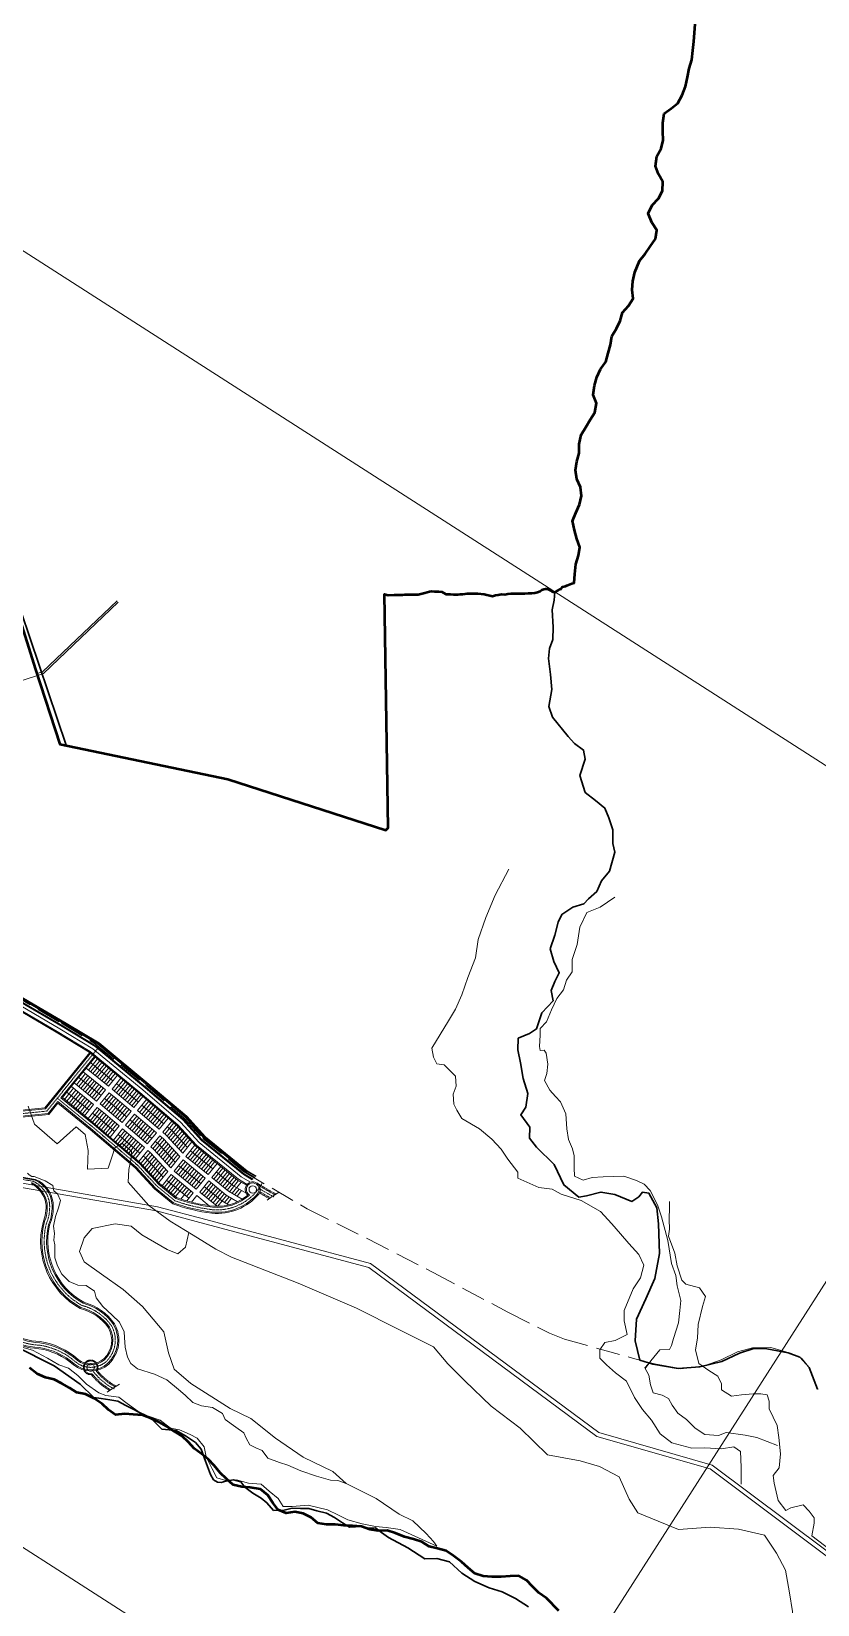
# Model space of a CAD drawing. Header units: metres. Extents: x 3557088 to 3598139, y 7314183 to 7334470.
# Drawn here: x 3577685 to 3580428, y 7321694 to 7327180 of the extents above; entities that cross this region are included whole.
import ezdxf

# ---------------------------------------------------------------- set-up
doc = ezdxf.new("R2010")
doc.units = ezdxf.units.M
doc.linetypes.add('JIS_02_4.0', pattern=[5.5, 4, -1.5])
for name, color, linetype, lineweight in [('CMS_Limite_Urbanizable', 1, 'Continuous', 30), ('Imagen', 17, 'Continuous', 0), ('Imagen_ZonaUrbanizable', 17, 'Continuous', 0), ('LIMITES', 7, 'Continuous', 50)]:
    doc.layers.add(name, color=color, linetype=linetype, lineweight=lineweight)
doc.layers.add('nuevo', color=7, linetype='Continuous', lineweight=15, true_color=0xf2f2f2)
picture_1 = doc.add_image_def('image1.jpg', size_in_pixel=(4800, 2360))
picture_2 = doc.add_image_def('image2.jpg', size_in_pixel=(4800, 2360))

msp = doc.modelspace()

# ---------------------------------------------------------------- linework, layer by layer
at = {"layer": 'CMS_Limite_Urbanizable'}
for points in [[(3580428.1, 7322444.6), (3580398.7, 7322520.6), (3580365.8, 7322556.4), (3580325.1, 7322571.8), (3580251.2, 7322585.8), (3580206, 7322587), (3580156, 7322570.5), (3580093.4, 7322541.3), (3580017.1, 7322522.5), (3579941.7, 7322516.8), (3579853.2, 7322532.7), (3579807.6, 7322546.8), (3579791, 7322613.5), (3579796.6, 7322689), (3579828.7, 7322760.5), (3579859.7, 7322830.9), (3579876.3, 7322918.7), (3579873.5, 7323021.5), (3579867, 7323077), (3579839.4, 7323128.2), (3579817.5, 7323132.7), (3579803.8, 7323116.2), (3579780, 7323099.7), (3579720, 7323123.7), (3579671.8, 7323132.3), (3579622.1, 7323119.7), (3579594.5, 7323115.3), (3579542.7, 7323157.5), (3579509, 7323228.6), (3579447.5, 7323288.8), (3579422.9, 7323320.4), (3579423.7, 7323359), (3579392.5, 7323402.2), (3579409.6, 7323428.9), (3579416.9, 7323475.8), (3579400.7, 7323528.6), (3579391.5, 7323583), (3579382.1, 7323628.9), (3579383.3, 7323668.9), (3579423.1, 7323686.1), (3579447.7, 7323701.7), (3579465.9, 7323757.1), (3579504.8, 7323799.9), (3579498.2, 7323835.7), (3579511.1, 7323867), (3579526.6, 7323897.3), (3579507.8, 7323936.3), (3579495.4, 7323981.2), (3579510.8, 7324028.5), (3579522.4, 7324073.3), (3579535.3, 7324100.6), (3579573.8, 7324125.9), (3579612.3, 7324137.4), (3579628.2, 7324155.4), (3579657.4, 7324180.7), (3579674.3, 7324218.5), (3579702, 7324251.2), (3579720.2, 7324317.7), (3579713, 7324348), (3579713.7, 7324395.5), (3579699.3, 7324438.1), (3579686, 7324471.6), (3579652.6, 7324498.7), (3579617.6, 7324526.6), (3579598.8, 7324585.2), (3579617, 7324642.5), (3579611.7, 7324674), (3579579.8, 7324697.2), (3579557.6, 7324721.4), (3579503.4, 7324788.9), (3579490.6, 7324826.5), (3579500.9, 7324885), (3579496.4, 7324937), (3579489.6, 7324993.7), (3579493.1, 7325027.7), (3579503.9, 7325059.1), (3579505.8, 7325102.8), (3579501.5, 7325163.2), (3579508.3, 7325196.7), (3579511.1, 7325225.1), (3579508.4, 7325225.1), (3579502.3, 7325227.4), (3579498.3, 7325229), (3579495.3, 7325231.1), (3579489.9, 7325233.6), (3579485.3, 7325236.1), (3579478.3, 7325236.2), (3579472.9, 7325234.9), (3579465.9, 7325232.5), (3579459.7, 7325227.6), (3579450.3, 7325224.3), (3579441.9, 7325221.9), (3579430.8, 7325221), (3579419.3, 7325221.1), (3579406.3, 7325220), (3579382, 7325220.1), (3579371.2, 7325220.2), (3579358.8, 7325220.2), (3579347.2, 7325219.1), (3579336.3, 7325216.6), (3579325.5, 7325217.9), (3579313.1, 7325215.8), (3579303.7, 7325214.3), (3579293.5, 7325211.1), (3579264.3, 7325218.2), (3579242.6, 7325219.7), (3579232.4, 7325219.7), (3579223.1, 7325219.8), (3579213.2, 7325219.8), (3579205.3, 7325219.9), (3579197.7, 7325218.6), (3579189.7, 7325217.4), (3579181.3, 7325217.4), (3579173.7, 7325216.6), (3579157.3, 7325216.7), (3579147.2, 7325217.6), (3579130.8, 7325217.7), (3579116.9, 7325226.1), (3579106.8, 7325227.4), (3579090.7, 7325227.5), (3579081.4, 7325227.5), (3579069.8, 7325226.1), (3579058, 7325221.9), (3579034.3, 7325216.6), (3579028.3, 7325217.1), (3579020.8, 7325217.1), (3579014, 7325216.3), (3579000.7, 7325216.8), (3578993.5, 7325216.6), (3578987.7, 7325216.1), (3578980.9, 7325215.8), (3578974.2, 7325215.4), (3578966.9, 7325215.1), (3578959.4, 7325215.1), (3578951, 7325215.4), (3578929, 7325214.4), (3578916.6, 7325218), (3578929.8, 7324402.9), (3578921.7, 7324394.1), (3578370.5, 7324572.4), (3577806.1, 7324690.8), (3577617.5, 7325249.1)], [(3577628.4, 7322594.6), (3577763.7, 7322526), (3577855.1, 7322462.1), (3577902.8, 7322416.3), (3577927.7, 7322412.4), (3577957.7, 7322407.8), (3577986.5, 7322403.3), (3578013.9, 7322388.6), (3578044.3, 7322372.5), (3578065.5, 7322361.2), (3578106.4, 7322339.4), (3578117.7, 7322328), (3578139.6, 7322306.1), (3578190.2, 7322301.1), (3578222.7, 7322282.8), (3578240.1, 7322271.2), (3578257.3, 7322258.9), (3578277.5, 7322235.7), (3578292.2, 7322193.9), (3578309.8, 7322148.1), (3578320.2, 7322129.1), (3578333.8, 7322120.7), (3578346.3, 7322119.3), (3578363.4, 7322124.2), (3578390.3, 7322128.5), (3578414.9, 7322121.8), (3578428.9, 7322102.8), (3578457.8, 7322082.8), (3578486.1, 7322065.3), (3578506.2, 7322049), (3578529.8, 7322022.4), (3578566.2, 7322022.7), (3578595.1, 7322029.8), (3578623.3, 7322029.3), (3578652.8, 7322028.9), (3578681.1, 7322020.8), (3578714.9, 7322012.2), (3578741.8, 7321997.3), (3578770.1, 7321979), (3578794.3, 7321964.1), (3578836, 7321966.4), (3578856.2, 7321960.4), (3578885.1, 7321962), (3578906.5, 7321945), (3578930.8, 7321927.4), (3578998.4, 7321892.2), (3579057.9, 7321853.5), (3579099.1, 7321854.5), (3579143.2, 7321843.2), (3579186.4, 7321803.4), (3579231.5, 7321774.4), (3579282.2, 7321752.4), (3579327.2, 7321738.7), (3579373.6, 7321715.2), (3579418.8, 7321686.2)]]:
    msp.add_lwpolyline(points, dxfattribs=at)
at = {"layer": 'LIMITES'}
for points in [[(3577195.9, 7326554.4), (3577698.4, 7324954.9), (3577783.3, 7324694.2), (3578370.5, 7324572.4), (3578921.7, 7324394.1), (3578929.8, 7324402.9), (3578916.6, 7325218.1), (3578929, 7325214.4), (3578951, 7325215.4), (3578959.4, 7325215.2), (3578966.9, 7325215.2), (3578974.2, 7325215.4), (3578980.9, 7325215.9), (3578987.7, 7325216.1), (3578993.5, 7325216.6), (3579000.7, 7325216.8), (3579014, 7325216.4), (3579020.8, 7325217.1), (3579028.3, 7325217.1), (3579034.3, 7325216.6), (3579058, 7325221.9), (3579073.3, 7325227.4), (3579081.4, 7325227.6), (3579090.7, 7325227.5), (3579106.8, 7325227.4), (3579116.9, 7325226.1), (3579130.8, 7325217.8), (3579140, 7325217.7), (3579147.2, 7325217.7), (3579157.3, 7325216.7), (3579173.7, 7325216.6), (3579181.3, 7325217.5), (3579189.7, 7325217.4), (3579197.7, 7325218.6), (3579205.3, 7325219.9), (3579213.2, 7325219.8), (3579223.1, 7325219.8), (3579232.4, 7325219.7), (3579242.6, 7325219.7), (3579264.3, 7325218.2), (3579293.5, 7325211.1), (3579303.7, 7325214.4), (3579313.1, 7325215.9), (3579325.5, 7325217.9), (3579336.3, 7325216.6), (3579347.2, 7325219.1), (3579358.8, 7325220.3), (3579371.2, 7325220.2), (3579382, 7325220.1), (3579406.3, 7325220), (3579419.3, 7325221.1), (3579430.8, 7325221.1), (3579441.9, 7325221.9), (3579450.3, 7325224.3), (3579459.7, 7325227.7), (3579465.9, 7325232.5), (3579472.9, 7325234.9), (3579478.3, 7325236.2), (3579485.3, 7325236.2), (3579489.9, 7325233.6), (3579495.3, 7325231.1), (3579498.3, 7325229), (3579502.3, 7325227.4), (3579508.4, 7325225.2), (3579511.6, 7325225.2), (3579514.6, 7325227.4), (3579518.6, 7325228.9), (3579521.8, 7325230.1), (3579530.2, 7325234.6), (3579533.4, 7325236.8), (3579537.9, 7325243), (3579548.1, 7325245.3), (3579553.5, 7325247.4), (3579559.2, 7325249.8), (3579564.5, 7325252.3), (3579570.7, 7325254.7), (3579578.8, 7325257.4), (3579578.8, 7325257.4), (3579581.5, 7325287.8), (3579584.2, 7325322.6), (3579593.6, 7325352), (3579597.9, 7325382.2), (3579588.3, 7325410.7), (3579579.8, 7325441), (3579572.5, 7325473.7), (3579584.3, 7325501.2), (3579597.3, 7325530.4), (3579604.4, 7325560.6), (3579600.3, 7325590.9), (3579587.6, 7325619), (3579582.8, 7325649.6), (3579587.6, 7325680.3), (3579596.4, 7325709.2), (3579595.7, 7325741.4), (3579603.1, 7325773.8), (3579619.1, 7325799.7), (3579634.5, 7325825.8), (3579650.9, 7325851.1), (3579656, 7325883.4), (3579644.5, 7325913), (3579650.1, 7325944.9), (3579658.2, 7325974.6), (3579671.1, 7326002.3), (3579689.4, 7326028.1), (3579697.5, 7326057.7), (3579705.1, 7326086.8), (3579710.4, 7326117.1), (3579726.1, 7326143.7), (3579738.8, 7326171.4), (3579747.6, 7326200.5), (3579768.5, 7326222.7), (3579785, 7326248.5), (3579781.4, 7326279.5), (3579783.6, 7326309.4), (3579790.5, 7326340.6), (3579806.9, 7326380), (3579826.9, 7326404.7), (3579844.1, 7326430.5), (3579862.8, 7326456.5), (3579867.6, 7326487.2), (3579850.1, 7326514.2), (3579837.3, 7326545.4), (3579850.7, 7326573.8), (3579873, 7326597.4), (3579886.9, 7326624.9), (3579887.6, 7326655.3), (3579872.4, 7326681.9), (3579862.9, 7326710.9), (3579867.5, 7326745.2), (3579882.2, 7326771.9), (3579889.8, 7326801.5), (3579888.5, 7326831.8), (3579887.9, 7326862), (3579892.3, 7326893.5), (3579916.9, 7326912), (3579940.8, 7326930.5), (3579955.7, 7326957.6), (3579967, 7326988.4), (3579974.7, 7327020.8), (3579980, 7327051.3), (3579988.9, 7327081.7), (3579992.5, 7327113.5), (3579995.8, 7327144.6), (3579998.6, 7327175.1), (3580001.4, 7327206)], [(3579524.8, 7321672.1), (3579481.8, 7321715.9), (3579455.7, 7321734.6), (3579433, 7321756.5), (3579412.5, 7321779.2), (3579385.7, 7321794.5), (3579355.5, 7321793.1), (3579323.8, 7321790.2), (3579290.8, 7321790.4), (3579260.8, 7321792.8), (3579232.5, 7321802.6), (3579209.2, 7321822.5), (3579184.9, 7321842.4), (3579158.1, 7321863.5), (3579131.5, 7321881.9), (3579101.9, 7321889.4), (3579072.5, 7321896.1), (3579046.7, 7321913.3), (3579018, 7321922), (3578986.8, 7321930.3), (3578954.7, 7321943.1), (3578925.5, 7321952.1), (3578894.8, 7321950.7), (3578865.1, 7321956.2), (3578836, 7321966.5), (3578805, 7321968.9), (3578774.6, 7321970), (3578744.1, 7321973.5), (3578713.9, 7321973.3), (3578684, 7321977.5), (3578660.5, 7321997.7), (3578633.2, 7322011.5), (3578603.7, 7322017.7), (3578573.5, 7322012.3), (3578545.1, 7322024.1), (3578527.2, 7322048.8), (3578509.6, 7322075.8), (3578484, 7322096.2), (3578448.5, 7322102.2), (3578418.3, 7322104.3), (3578389.2, 7322111.8), (3578365.7, 7322132), (3578343.2, 7322153.4), (3578322, 7322178.4), (3578301.8, 7322200.8), (3578278.5, 7322220.2), (3578253, 7322238.6), (3578232.2, 7322260.7), (3578210.5, 7322281.4), (3578183.9, 7322297.7), (3578156.8, 7322314.9), (3578130.5, 7322329.7), (3578102.9, 7322342.8), (3578072.3, 7322354.1), (3578040, 7322357.3), (3578010.1, 7322359.4), (3577978.1, 7322355.2), (3577953.6, 7322372.6), (3577931.3, 7322394.3), (3577904, 7322412.4), (3577873.1, 7322427.8), (3577843.4, 7322433.7), (3577817.1, 7322449.3), (3577790.5, 7322465.2), (3577763.7, 7322478.5), (3577734, 7322485.7), (3577704.4, 7322499.1), (3577677.6, 7322519)]]:
    msp.add_lwpolyline(points, dxfattribs=at)
at = {"layer": 'nuevo'}
for p, q in [((3577705.2, 7324940.8), (3577723.4, 7324946.7)), ((3577731.7, 7323426.8), (3577888.2, 7323619.2)), ((3577733.8, 7323422.9), (3577891.2, 7323616.7)), ((3577470.3, 7323400.3), (3577731.7, 7323426.8)), ((3577470.5, 7323396.3), (3577733.8, 7323422.9)), ((3577745, 7323403), (3577776.7, 7323442.6)), ((3577776.7, 7323442.6), (3577889.7, 7323350.7)), ((3577471.6, 7323379.3), (3577742.5, 7323406.8)), ((3577472, 7323375.4), (3577745, 7323403)), ((3577889.7, 7323350.7), (3578047.1, 7323216.5)), ((3578047.1, 7323216.5), (3578114.4, 7323143.7)), ((3578114.4, 7323143.7), (3578178.6, 7323091.3))]:
    msp.add_line(p, q, dxfattribs=at)
at = {"layer": 'nuevo', "linetype": 'JIS_02_4.0'}
for p, q in [((3577738.1, 7323414.9), (3577920.5, 7323639.2)), ((3577470.7, 7323387.8), (3577738.1, 7323414.9))]:
    msp.add_line(p, q, dxfattribs=at)
at = {"layer": 'nuevo'}
for points in [[(3577987, 7325189.3), (3577726.2, 7324941.4), (3577477.6, 7324860), (3576886.8, 7324673), (3576855.1, 7324652.9), (3576843.4, 7324646.1), (3576833.9, 7324643.3)], [(3577984.1, 7325194.6), (3577723.4, 7324946.7)], [(3576787.9, 7324366), (3576853.3, 7324302.8), (3576925.7, 7324231.3), (3576977, 7324181.4), (3577004.7, 7324161), (3577043.6, 7324132.4), (3577130.4, 7324078.4), (3577224.6, 7324020.1), (3577238.2, 7324012.2), (3577285.4, 7323977.2), (3577320.1, 7323960.7), (3577394.5, 7323914.4), (3577485.4, 7323861.2), (3577589.3, 7323796.7), (3577771.3, 7323690.1), (3577886.6, 7323620.5), (3578060.5, 7323477.2), (3578192.5, 7323364.8), (3578257.5, 7323293.5), (3578403.9, 7323174.5), (3578434.9, 7323156.3)], [(3576790.8, 7324368.7), (3576856.2, 7324305.5), (3576928.6, 7324234), (3576979.9, 7324184.2), (3577007.6, 7324163.7), (3577046.5, 7324135.1), (3577133.3, 7324081.1), (3577227.5, 7324022.9), (3577241.1, 7324014.9), (3577288.3, 7323979.9), (3577323.1, 7323963.4), (3577397.4, 7323917.2), (3577488.3, 7323863.9), (3577592.3, 7323799.4), (3577774.2, 7323692.8), (3577889.5, 7323623.3), (3578063.4, 7323479.9), (3578195.4, 7323367.5), (3578260.4, 7323296.2), (3578406.8, 7323177.2), (3578437.9, 7323159.1)], [(3576800.3, 7324377.6), (3576865.7, 7324314.4), (3576938.1, 7324242.9), (3576989.4, 7324193.1), (3577017.1, 7324172.6), (3577056, 7324144), (3577142.8, 7324090), (3577237, 7324031.8), (3577250.6, 7324023.8), (3577297.8, 7323988.8), (3577332.5, 7323972.3), (3577406.9, 7323926.1), (3577497.8, 7323872.8), (3577601.7, 7323808.3), (3577783.7, 7323701.7), (3577899, 7323632.2), (3578072.9, 7323488.8), (3578204.9, 7323376.4), (3578269.9, 7323305.1), (3578416.3, 7323186.1), (3578447.3, 7323168)], [(3576808.5, 7324385.3), (3576873.9, 7324322.1), (3576946.3, 7324250.6), (3576997.6, 7324200.8), (3577025.3, 7324180.3), (3577064.2, 7324151.7), (3577151, 7324097.7), (3577245.2, 7324039.5), (3577258.8, 7324031.5), (3577306, 7323996.5), (3577340.7, 7323980), (3577415.1, 7323933.8), (3577506, 7323880.5), (3577609.9, 7323816), (3577791.9, 7323709.4), (3577907.2, 7323639.9), (3578081.1, 7323496.5), (3578213.1, 7323384.1), (3578278.1, 7323312.8), (3578424.5, 7323193.8), (3578455.5, 7323175.7)], [(3576811, 7324387.7), (3576876.5, 7324324.5), (3576948.8, 7324253), (3577000.2, 7324203.2), (3577027.8, 7324182.7), (3577066.7, 7324154.1), (3577153.6, 7324100.1), (3577247.7, 7324041.9), (3577261.3, 7324033.9), (3577308.6, 7323998.9), (3577343.3, 7323982.4), (3577417.6, 7323936.2), (3577508.5, 7323882.9), (3577612.5, 7323818.4), (3577794.4, 7323711.8), (3577909.7, 7323642.3), (3578083.6, 7323498.9), (3578215.6, 7323386.5), (3578280.6, 7323315.2), (3578427.1, 7323196.2), (3578458.1, 7323178)], [(3576817.2, 7324393.5), (3576882.7, 7324330.3), (3576955, 7324258.8), (3577006.4, 7324209), (3577034, 7324188.5), (3577072.9, 7324159.9), (3577159.8, 7324105.9), (3577253.9, 7324047.7), (3577267.5, 7324039.7), (3577314.8, 7324004.7), (3577349.5, 7323988.2), (3577423.8, 7323942), (3577514.7, 7323888.7), (3577618.7, 7323824.2), (3577800.6, 7323717.6), (3577915.9, 7323648.1), (3578089.8, 7323504.7), (3578221.8, 7323392.3), (3578286.8, 7323321), (3578433.3, 7323202), (3578464.3, 7323183.9)], [(3576819.8, 7324395.9), (3576885.2, 7324332.7), (3576957.6, 7324261.2), (3577008.9, 7324211.4), (3577036.6, 7324190.9), (3577075.5, 7324162.3), (3577162.3, 7324108.3), (3577256.5, 7324050.1), (3577270.1, 7324042.1), (3577317.3, 7324007.1), (3577352.1, 7323990.6), (3577426.4, 7323944.4), (3577517.3, 7323891.1), (3577621.2, 7323826.6), (3577803.2, 7323720), (3577918.5, 7323650.5), (3578092.4, 7323507.1), (3578224.4, 7323394.7), (3578289.4, 7323323.4), (3578435.8, 7323204.4), (3578466.9, 7323186.3)], [(3576822, 7324398), (3576887.4, 7324334.8), (3576959.8, 7324263.2), (3577011.1, 7324213.4), (3577038.8, 7324193), (3577077.7, 7324164.4), (3577164.5, 7324110.4), (3577258.7, 7324052.1), (3577272.3, 7324044.2), (3577319.5, 7324009.2), (3577354.2, 7323992.7), (3577428.6, 7323946.4), (3577519.5, 7323893.2), (3577623.4, 7323828.6), (3577805.4, 7323722.1), (3577920.7, 7323652.5), (3578094.5, 7323509.2), (3578226.6, 7323396.8), (3578291.6, 7323325.5), (3578438, 7323206.5), (3578469, 7323188.3)], [(3579350.7, 7324258.4), (3579302.5, 7324167.7), (3579269.9, 7324089.8), (3579243.1, 7324013.2), (3579233.8, 7323949.7), (3579207.6, 7323880.6), (3579187.1, 7323820.9), (3579164.7, 7323770.5), (3579140.4, 7323729.4), (3579082.5, 7323634.3), (3579088.1, 7323602.5), (3579099.3, 7323580.1), (3579125.4, 7323576.4), (3579140.4, 7323561.5), (3579164.7, 7323537.2), (3579166.5, 7323501.7), (3579156, 7323474.3), (3579159, 7323439.1), (3579169.2, 7323418.5), (3579186.9, 7323389.2), (3579248.5, 7323352.5), (3579291.1, 7323317.3), (3579323.4, 7323282.1), (3579346.9, 7323246.9), (3579382.2, 7323201.4), (3579382.2, 7323180.9), (3579455.2, 7323148.7), (3579501.4, 7323143.2), (3579532.8, 7323124.7), (3579602.9, 7323102.6)], [(3575464.3, 7324220.8), (3575595, 7324108.3), (3577510.8, 7323206.3), (3577697.9, 7323173.8)], [(3575465.1, 7324196.4), (3575585.1, 7324093.1), (3577505.3, 7323189), (3578124.6, 7323081.4), (3578293.7, 7323036.8), (3578868.3, 7322883), (3579665, 7322294.2), (3580059.8, 7322180.4), (3580724, 7321683.2), (3580745, 7321683.2), (3580848.5, 7321741.8), (3580882.9, 7321725.8), (3581107.6, 7321563.4), (3581408.2, 7321360.5), (3581931.4, 7321019.4), (3582127.8, 7320885.8), (3582166.3, 7320857.8), (3582534.5, 7320601.2)], [(3575470.4, 7324219.5), (3575596.7, 7324110.9), (3577511.7, 7323209.2), (3577699.3, 7323176.6)], [(3575455.3, 7324185), (3575576.9, 7324080.4), (3577500.8, 7323174.6), (3578121.4, 7323066.7), (3578289.8, 7323022.3), (3578861.7, 7322869.2), (3579658.2, 7322280.5), (3580053, 7322166.8), (3580719, 7321668.2), (3580749, 7321668.2), (3580849.2, 7321724.9), (3580875.3, 7321712.8), (3581099.1, 7321551.1), (3581400, 7321348), (3581923.4, 7321006.7), (3582119, 7320873.7), (3582154.9, 7320847.6), (3582520, 7320593.3)], [(3579720, 7324161.2), (3579669.2, 7324126.4), (3579622.7, 7324107.5), (3579598, 7324056.8), (3579589.3, 7323995.9), (3579571.9, 7323943.6), (3579571.9, 7323900.1), (3579551.6, 7323871.1), (3579541.4, 7323837.8), (3579518.2, 7323807.3), (3579499.3, 7323768.2), (3579481.9, 7323726.1), (3579460.1, 7323702.9), (3579460.1, 7323679.7), (3579457.2, 7323640.6), (3579460.1, 7323626.1), (3579473.9, 7323627.7)], [(3577786.9, 7323461.4), (3577904.4, 7323605.9)], [(3577875.8, 7323564.4), (3577907.4, 7323603.3)], [(3577883.5, 7323558.1), (3577915.2, 7323597)], [(3577891.3, 7323551.8), (3577922.9, 7323590.6)], [(3579826, 7322517.1), (3579845.8, 7322544.5), (3579877.7, 7322582.5), (3579911.2, 7322584), (3579917.9, 7322597.3), (3579925.3, 7322621.9), (3579942.5, 7322676.4), (3579947, 7322719.7), (3579950.7, 7322754.2), (3579938, 7322805), (3579933.5, 7322841.5), (3579917.9, 7322883.3), (3579905.1, 7322963.4), (3579883.5, 7323046.4), (3579869.3, 7323088.2), (3579843.9, 7323137.5), (3579822.9, 7323159.6), (3579796.6, 7323172.8), (3579752.4, 7323188.3), (3579716.5, 7323187.1), (3579679.5, 7323185.9), (3579641.2, 7323183.5), (3579610.2, 7323173.9), (3579580.3, 7323188.3), (3579579.1, 7323216.9), (3579579.1, 7323258.7), (3579573.1, 7323283.8), (3579558.8, 7323316), (3579552.8, 7323353.1), (3579549.2, 7323405.6), (3579531.3, 7323447.4), (3579513.4, 7323465.3), (3579494.2, 7323488), (3579475.1, 7323521.4), (3579483.5, 7323546.5), (3579487.1, 7323578.7), (3579481.1, 7323616.9), (3579473.9, 7323627.7)], [(3577834.1, 7323513.2), (3577875.8, 7323564.4)], [(3577841.9, 7323506.9), (3577873.4, 7323545.7)], [(3577849.7, 7323500.5), (3577881.2, 7323539.3)], [(3577849.9, 7323532.6), (3577927.5, 7323469.5)], [(3577857.4, 7323494.2), (3577889, 7323533)], [(3577865.7, 7323552), (3577943.3, 7323488.9)], [(3577875.8, 7323564.4), (3577953.4, 7323501.3)], [(3577891.5, 7323583.8), (3577969.1, 7323520.7)], [(3577899.1, 7323545.5), (3577930.6, 7323584.3)], [(3577906.8, 7323539.1), (3577938.4, 7323577.9)], [(3577914.6, 7323532.8), (3577946, 7323571.5)], [(3577922.3, 7323526.5), (3577953.7, 7323565.2)], [(3577930.1, 7323520.2), (3577961.5, 7323558.8)], [(3577937.9, 7323513.9), (3577969.2, 7323552.4)], [(3577945.6, 7323507.6), (3577976.9, 7323546.1)], [(3577953.4, 7323501.3), (3577984.6, 7323539.7)], [(3577792.5, 7323461.9), (3577834.1, 7323513.2)], [(3577800.3, 7323455.6), (3577831.8, 7323494.4)], [(3577808, 7323449.3), (3577839.6, 7323488.1)], [(3577808.3, 7323481.3), (3577885.9, 7323418.3)], [(3577815.8, 7323443), (3577847.3, 7323481.8)], [(3577823.6, 7323436.7), (3577855.1, 7323475.5)], [(3577824.1, 7323500.7), (3577901.7, 7323437.7)], [(3577834.1, 7323513.2), (3577911.8, 7323450.1)], [(3577865.2, 7323487.9), (3577896.7, 7323526.7)], [(3577873, 7323481.6), (3577904.5, 7323520.4)], [(3577880.7, 7323475.3), (3577912.2, 7323514.1)], [(3577888.5, 7323469), (3577920, 7323507.8)], [(3577896.2, 7323462.7), (3577927.8, 7323501.5)], [(3577904, 7323456.4), (3577935.5, 7323495.2)], [(3577911.8, 7323450.1), (3577943.3, 7323488.9)], [(3577924.2, 7323440), (3577955.7, 7323478.8)], [(3577955.7, 7323478.8), (3577979.9, 7323459.1), (3578032.3, 7323414.5)], [(3577965.8, 7323491.2), (3577996.9, 7323529.5)], [(3577965.8, 7323491.2), (3577990.2, 7323471.4), (3578042.4, 7323426.9)], [(3577973.6, 7323484.9), (3578004.7, 7323523.2)], [(3577981.3, 7323478.6), (3578012.4, 7323516.8)], [(3577981.6, 7323510.6), (3578006.2, 7323490.6), (3578058.1, 7323446.3)], [(3577989.1, 7323472.3), (3578020.1, 7323510.5)], [(3577996.7, 7323465.8), (3578027.8, 7323504.1)], [(3578004.3, 7323459.3), (3578035.5, 7323497.7)], [(3578011.9, 7323452.8), (3578043.2, 7323491.4)], [(3578019.5, 7323446.4), (3578051, 7323485)], [(3578027.2, 7323439.9), (3578058.7, 7323478.7)], [(3577672.9, 7323432), (3577695.9, 7323369.6), (3577774.7, 7323300.7), (3577840.4, 7323359.8), (3577871.9, 7323333.8), (3577883.1, 7323277.8), (3577879.8, 7323212.2), (3577952, 7323215.5), (3577966.2, 7323257.5), (3577975.9, 7323286.6), (3578000.1, 7323302.7), (3578034, 7323275.3), (3578032.3, 7323249.5), (3578024.3, 7323210.8), (3578022.7, 7323167.3), (3578093.8, 7323085.7), (3578168.6, 7323031.6), (3578248.6, 7322982.6), (3578328.7, 7322933.6), (3578382.9, 7322905.2), (3578615.1, 7322815), (3578819, 7322727.3), (3578969.4, 7322651.6), (3579088.2, 7322592.3), (3579137.2, 7322533), (3579196.6, 7322473.7), (3579289.5, 7322386), (3579390.1, 7322308.6), (3579485.6, 7322215.8), (3579599.2, 7322195.2), (3579667.1, 7322175.4), (3579736, 7322139.8), (3579771, 7322061.7), (3579801.2, 7322013.8), (3579942.8, 7321955.4), (3580052.8, 7321963.6), (3580152, 7321956.5), (3580242.4, 7321936.4)], [(3577742.5, 7323406.8), (3577776.2, 7323448.2), (3577892.3, 7323353.8), (3578049.9, 7323219.4), (3578117.1, 7323146.6), (3578180.6, 7323094.8)], [(3577786.9, 7323461.4), (3577903.2, 7323366.9), (3578061.7, 7323231.7), (3578128.8, 7323159.1), (3578189.1, 7323109.8)], [(3577792.5, 7323461.9), (3577882.5, 7323388.8)], [(3577831.3, 7323430.4), (3577862.9, 7323469.2)], [(3577839.1, 7323424.1), (3577870.6, 7323462.9)], [(3577846.8, 7323417.8), (3577878.4, 7323456.6)], [(3577854.6, 7323411.5), (3577886.1, 7323450.3)], [(3577862.4, 7323405.2), (3577893.9, 7323444)], [(3577870.1, 7323398.9), (3577901.7, 7323437.7)], [(3577882.5, 7323388.8), (3577914.1, 7323427.6)], [(3577890.3, 7323382.5), (3577921.8, 7323421.3)], [(3577914.1, 7323427.6), (3577937.7, 7323408.4), (3577990.6, 7323363.2)], [(3577924.2, 7323440), (3577947.9, 7323420.7), (3578000.7, 7323375.7)], [(3577931.9, 7323433.7), (3577963.5, 7323472.5)], [(3577939.7, 7323427.4), (3577971.2, 7323466.2)], [(3577939.9, 7323459.4), (3577963.9, 7323439.9), (3578016.5, 7323395.1)], [(3577947.4, 7323421.1), (3577979, 7323459.9)], [(3577955.1, 7323414.6), (3577986.6, 7323453.4)], [(3577962.7, 7323408.1), (3577994.2, 7323446.9)], [(3577970.3, 7323401.6), (3578001.8, 7323440.4)], [(3577977.9, 7323395.1), (3578009.4, 7323433.9)], [(3577985.5, 7323388.6), (3578017.1, 7323427.4)], [(3577993.1, 7323382.1), (3578024.7, 7323421)], [(3578034.8, 7323433.4), (3578066.3, 7323472.2)], [(3578042.4, 7323426.9), (3578073.9, 7323465.7)], [(3578054.6, 7323416.5), (3578086.1, 7323455.3)], [(3578062.2, 7323410), (3578093.7, 7323448.9)], [(3578069.8, 7323403.5), (3578101.3, 7323442.4)], [(3578070.3, 7323435.9), (3578146.4, 7323371)], [(3578077.4, 7323397), (3578109, 7323435.9)], [(3578085, 7323390.5), (3578116.6, 7323429.4)], [(3578092.6, 7323384.1), (3578124.2, 7323422.9)], [(3577882.5, 7323388.8), (3577905.7, 7323369.9), (3577971.3, 7323314)], [(3577898.1, 7323376.2), (3577929.6, 7323415)], [(3577898.3, 7323408.2), (3577921.7, 7323389.2), (3577974.9, 7323343.8)], [(3577905.8, 7323369.9), (3577937.4, 7323408.7)], [(3577913.4, 7323363.4), (3577945, 7323402.2)], [(3577921, 7323356.9), (3577952.6, 7323395.7)], [(3577928.7, 7323350.4), (3577960.2, 7323389.2)], [(3577936.3, 7323343.9), (3577967.8, 7323382.7)], [(3577943.9, 7323337.4), (3577975.4, 7323376.2)], [(3577951.5, 7323330.9), (3577983, 7323369.7)], [(3578000.7, 7323375.7), (3578032.3, 7323414.5)], [(3578012.9, 7323365.3), (3578044.5, 7323404.1)], [(3578020.5, 7323358.8), (3578052.1, 7323397.6)], [(3578028.1, 7323352.3), (3578059.7, 7323391.1)], [(3578028.7, 7323384.7), (3578104.8, 7323319.8)], [(3578035.8, 7323345.8), (3578067.3, 7323384.6)], [(3578043.4, 7323339.3), (3578074.9, 7323378.1)], [(3578044.5, 7323404.1), (3578120.6, 7323339.2)], [(3578051, 7323332.8), (3578082.5, 7323371.6)], [(3578054.6, 7323416.5), (3578130.7, 7323351.6)], [(3578100.2, 7323377.6), (3578131.8, 7323416.4)], [(3578107.8, 7323371.1), (3578139.4, 7323409.9)], [(3578115.4, 7323364.6), (3578147, 7323403.5)], [(3578123.1, 7323358.1), (3578154.7, 7323397)], [(3578130.7, 7323351.6), (3578162.3, 7323390.5)], [(3578142.9, 7323341.2), (3578174.5, 7323380.1)], [(3578150.5, 7323334.7), (3578182.1, 7323373.6)], [(3578157.9, 7323328), (3578189.7, 7323367.2)], [(3577959.1, 7323324.4), (3577990.6, 7323363.2)], [(3577971.3, 7323314), (3578002.8, 7323352.9)], [(3577971.3, 7323314), (3578059.6, 7323238.8)], [(3577978.9, 7323307.6), (3578010.4, 7323346.4)], [(3577986.5, 7323301.1), (3578018, 7323339.9)], [(3577987.1, 7323333.4), (3578063.2, 7323268.6)], [(3577994.1, 7323294.6), (3578025.7, 7323333.4)], [(3578001.7, 7323288.1), (3578033.3, 7323326.9)], [(3578002.8, 7323352.9), (3578078.9, 7323288)], [(3578009.3, 7323281.6), (3578040.9, 7323320.4)], [(3578012.9, 7323365.3), (3578089, 7323300.4)], [(3578016.9, 7323275.1), (3578048.5, 7323313.9)], [(3578058.6, 7323326.3), (3578090.1, 7323365.1)], [(3578066.2, 7323319.8), (3578097.7, 7323358.7)], [(3578073.8, 7323313.4), (3578105.4, 7323352.2)], [(3578081.4, 7323306.9), (3578113, 7323345.7)], [(3578089, 7323300.4), (3578120.6, 7323339.2)], [(3578101.2, 7323290), (3578132.8, 7323328.8)], [(3578108.8, 7323283.5), (3578140.4, 7323322.3)], [(3578115.8, 7323276.3), (3578147.7, 7323315.5)], [(3578132.8, 7323328.8), (3578145, 7323318.4), (3578202.5, 7323256.1)], [(3578142.9, 7323341.2), (3578156.1, 7323329.9), (3578212.7, 7323268.6)], [(3578158.6, 7323360.6), (3578173.5, 7323348), (3578228.7, 7323288.2)], [(3578164.7, 7323320.6), (3578196.8, 7323360)], [(3578171.6, 7323313.2), (3578203.6, 7323352.6)], [(3578178.4, 7323305.7), (3578210.4, 7323345.1)], [(3578185.3, 7323298.3), (3578217.2, 7323337.6)], [(3578192.2, 7323290.9), (3578224.1, 7323330.1)], [(3578199, 7323283.5), (3578230.9, 7323322.7)], [(3578205.9, 7323276.1), (3578237.7, 7323315.3)], [(3578024.6, 7323268.6), (3578056.1, 7323307.4)], [(3578032.2, 7323262.1), (3578063.7, 7323300.9)], [(3578039.8, 7323255.6), (3578071.3, 7323294.4)], [(3578047.4, 7323249.1), (3578078.9, 7323288)], [(3578059.6, 7323238.8), (3578091.1, 7323277.6)], [(3578066.9, 7323231.9), (3578098.7, 7323271.1)], [(3578073.8, 7323224.5), (3578105.6, 7323263.7)], [(3578075.3, 7323258.2), (3578081.8, 7323252.6), (3578144.5, 7323184.8)], [(3578080.6, 7323217.1), (3578112.5, 7323256.3)], [(3578091.1, 7323277.6), (3578099.2, 7323270.7), (3578160.5, 7323204.4)], [(3578101.2, 7323290), (3578110.3, 7323282.2), (3578170.7, 7323216.9)], [(3578117, 7323309.4), (3578127.7, 7323300.3), (3578186.6, 7323236.5)], [(3578122.7, 7323268.8), (3578154.5, 7323308)], [(3578129.5, 7323261.4), (3578161.4, 7323300.6)], [(3578136.4, 7323254), (3578168.3, 7323293.2)], [(3578143.2, 7323246.6), (3578175.1, 7323285.8)], [(3578150.1, 7323239.2), (3578182, 7323278.4)], [(3578157, 7323231.7), (3578188.8, 7323270.9)], [(3578163.8, 7323224.3), (3578195.7, 7323263.5)], [(3578170.7, 7323216.9), (3578202.5, 7323256.1)], [(3578212.7, 7323268.6), (3578244.5, 7323307.7)], [(3578223.9, 7323257), (3578255.4, 7323295.8)], [(3578223.9, 7323257), (3578301.4, 7323193.8)], [(3578231.6, 7323250.7), (3578262.9, 7323289.1)], [(3578239.4, 7323244.4), (3578270.6, 7323282.8)], [(3578239.7, 7323276.4), (3578317.1, 7323213.2)], [(3578247.1, 7323238), (3578278.4, 7323276.5)], [(3578254.9, 7323231.7), (3578286.1, 7323270.2)], [(3578262.6, 7323225.4), (3578293.9, 7323263.9)], [(3578270.4, 7323219.1), (3578301.7, 7323257.6)], [(3578059.6, 7323238.8), (3578064.5, 7323234.6), (3578131.6, 7323162)], [(3578087.5, 7323209.7), (3578119.3, 7323248.9)], [(3578094.3, 7323202.3), (3578126.2, 7323241.5)], [(3578101.2, 7323194.8), (3578133.1, 7323234)], [(3578108.1, 7323187.4), (3578139.9, 7323226.6)], [(3578114.9, 7323180), (3578146.8, 7323219.2)], [(3578121.8, 7323172.6), (3578153.6, 7323211.8)], [(3578128.6, 7323165.2), (3578160.5, 7323204.4)], [(3578182.3, 7323205.8), (3578213.8, 7323244.6)], [(3578182.3, 7323205.8), (3578259.7, 7323142.6)], [(3578190, 7323199.5), (3578221.5, 7323238.3)], [(3578197.8, 7323193.1), (3578229.3, 7323231.9)], [(3578198, 7323225.2), (3578275.5, 7323162)], [(3578205.5, 7323186.8), (3578237, 7323225.6)], [(3578213.2, 7323180.5), (3578244.8, 7323219.3)], [(3578213.8, 7323244.6), (3578291.3, 7323181.4)], [(3578221, 7323174.2), (3578252.5, 7323213)], [(3578228.7, 7323167.9), (3578260.3, 7323206.7)], [(3578278.1, 7323212.7), (3578309.4, 7323251.3)], [(3578285.9, 7323206.4), (3578317.2, 7323244.9)], [(3578293.6, 7323200.1), (3578324.9, 7323238.6)], [(3578301.4, 7323193.8), (3578332.7, 7323232.3)], [(3578313.8, 7323183.7), (3578345.1, 7323222.2)], [(3578321.5, 7323177.3), (3578352.9, 7323215.9)], [(3578329.3, 7323171), (3578360.6, 7323209.6)], [(3578329.5, 7323203.1), (3578387.3, 7323156), (3578434, 7323128.5)], [(3578337, 7323164.7), (3578368.4, 7323203.3)], [(3577671.1, 7323198.8), (3577676.8, 7323192.1), (3577685.9, 7323187.1), (3577694.2, 7323187.1), (3577732.5, 7323171.7), (3577759.6, 7323155.6), (3577762.9, 7323136.6)], [(3578131.6, 7323162), (3578191.1, 7323113.4)], [(3578140.6, 7323154.6), (3578172.2, 7323193.4)], [(3578148.4, 7323148.3), (3578179.9, 7323187.1)], [(3578156.1, 7323141.9), (3578187.7, 7323180.7)], [(3578156.4, 7323174), (3578233.9, 7323110.7)], [(3578163.9, 7323135.6), (3578195.4, 7323174.4)], [(3578171.6, 7323129.3), (3578203.2, 7323168.1)], [(3578172.2, 7323193.4), (3578249.6, 7323130.1)], [(3578179.4, 7323123), (3578210.9, 7323161.8)], [(3578187.1, 7323116.6), (3578218.7, 7323155.4)], [(3578210.6, 7323129.7), (3578226.4, 7323149.1)], [(3578236.5, 7323161.5), (3578268, 7323200.3)], [(3578244.2, 7323155.2), (3578275.8, 7323194)], [(3578252, 7323148.9), (3578283.5, 7323187.7)], [(3578259.7, 7323142.6), (3578291.3, 7323181.4)], [(3578272.1, 7323132.4), (3578303.7, 7323171.3)], [(3578279.9, 7323126.1), (3578311.4, 7323164.9)], [(3578287.6, 7323119.8), (3578319.2, 7323158.6)], [(3578287.9, 7323151.8), (3578349.5, 7323101.6), (3578372.8, 7323087.9)], [(3578295.4, 7323113.5), (3578326.9, 7323152.3)], [(3578303.1, 7323107.2), (3578334.7, 7323146)], [(3578303.7, 7323171.3), (3578363.8, 7323122.2), (3578403.5, 7323098.9)], [(3578313.8, 7323183.7), (3578372.9, 7323135.4), (3578419.9, 7323107.8)], [(3578344.7, 7323158.4), (3578376.2, 7323197)], [(3578352.5, 7323152.1), (3578383.9, 7323190.7)], [(3578360.2, 7323145.7), (3578391.7, 7323184.4)], [(3578368, 7323139.4), (3578399.4, 7323178.1)], [(3578376.1, 7323133.5), (3578407.6, 7323172.3)], [(3578384.8, 7323128.4), (3578416.3, 7323167.2)], [(3577762.9, 7323136.6), (3577776, 7323126.7), (3577786.5, 7323103.7), (3577779, 7323078.1), (3577768.8, 7323047.2), (3577761.3, 7323013.6), (3577765, 7322988.4), (3577763.1, 7322965.1)], [(3578206.1, 7323108.3), (3578234.1, 7323142.8)], [(3578226.1, 7323117.1), (3578241.9, 7323136.5)], [(3578226.7, 7323101.9), (3578249.6, 7323130.1)], [(3578243.6, 7323097.3), (3578262, 7323120)], [(3578262, 7323120), (3578305, 7323085)], [(3578272.1, 7323132.4), (3578333, 7323082.8)], [(3578310.9, 7323100.8), (3578342.4, 7323139.6)], [(3578318.6, 7323094.5), (3578350.2, 7323133.3)], [(3578326.4, 7323088.2), (3578357.9, 7323127)], [(3578334.9, 7323082.8), (3578365.9, 7323121)], [(3578358.7, 7323096.2), (3578374.6, 7323115.8)], [(3578367.4, 7323091.1), (3578383.3, 7323110.7)], [(3578393.5, 7323123.3), (3578409.5, 7323142.9)], [(3578402.3, 7323118.2), (3578418.2, 7323137.8)], [(3578549.3, 7323131.9), (3578528.3, 7323119.2), (3578530.9, 7323115.7), (3578522.9, 7323120.6), (3578524.8, 7323116.6), (3578506.9, 7323104.3)], [(3579602.9, 7323102.6), (3579670, 7323064.2), (3579710.6, 7323022.2), (3579740, 7322987.2), (3579769.5, 7322953.6), (3579804.5, 7322914.4), (3579821.3, 7322878), (3579810.1, 7322833.2), (3579784.9, 7322795.4), (3579752.6, 7322719.8), (3579752.6, 7322683.4), (3579763.9, 7322635.4), (3579721.9, 7322614.4), (3579685.4, 7322607.4), (3579668.6, 7322582.2), (3579668.6, 7322552.8), (3579691.1, 7322530.4), (3579723.3, 7322502.4), (3579761.1, 7322473), (3579789.1, 7322415.6), (3579817.2, 7322374.7), (3579848, 7322336.9), (3579878.9, 7322289.3), (3579919.5, 7322258.5), (3579989.6, 7322238.9), (3580034.4, 7322240.3), (3580093.2, 7322237.5), (3580135.3, 7322244.5), (3580159.1, 7322227.7), (3580161.9, 7322173.1), (3580161.9, 7322114.3)], [(3579954.8, 7322824.8), (3579938.5, 7322875.8), (3579929.4, 7322919.8), (3579908.1, 7322979.1), (3579911.2, 7323003.4), (3579909.7, 7323036.8), (3579911.2, 7323079.3), (3579911.2, 7323099.1)], [(3578233.7, 7322991.7), (3578222.4, 7322940.8), (3578195.6, 7322917.5), (3578158, 7322931.8), (3578070.4, 7322983.6), (3578032.8, 7323014), (3577977.4, 7323021.2), (3577896.9, 7323005.1), (3577868.3, 7322972.9), (3577852.2, 7322924.7), (3577868.3, 7322889), (3577929.1, 7322846.1), (3578004.2, 7322792.5), (3578072.2, 7322733.5), (3578147.1, 7322645.5), (3578163.1, 7322571.4), (3578183.2, 7322515.3), (3578241.3, 7322465.2), (3578377.9, 7322378.3), (3578450.1, 7322342.3), (3578536.3, 7322274.1), (3578632.6, 7322208), (3578736.8, 7322157.9), (3578783, 7322115.9), (3578887.2, 7322063.8), (3578967.4, 7322009.7), (3579015.6, 7321985.6), (3579061.7, 7321941.6), (3579087.8, 7321913.5)], [(3577763.1, 7322965.1), (3577766.8, 7322948.4), (3577766.8, 7322903.4), (3577775.8, 7322875.4), (3577790.4, 7322846.1), (3577816.2, 7322820.3), (3577846.6, 7322807.9), (3577875.8, 7322806.8), (3577905.1, 7322786.6), (3577910.7, 7322764.1), (3577934.3, 7322733.8), (3577965.8, 7322703.4), (3577991.7, 7322678.7), (3578008.5, 7322645), (3578009.7, 7322624.8), (3578012, 7322591.9), (3578019.8, 7322557.1), (3578031.1, 7322534.6), (3578054.7, 7322516.6), (3578114.3, 7322497.5), (3578157, 7322477.3), (3578197.5, 7322443.6), (3578221.1, 7322424.5), (3578248.1, 7322398.7), (3578278.5, 7322387.4), (3578316.7, 7322380.7), (3578351.6, 7322360.5), (3578360.6, 7322339.1), (3578397.9, 7322312.8), (3578426, 7322292.6), (3578433.9, 7322274.6), (3578446.3, 7322251), (3578467.6, 7322240.9), (3578490.1, 7322230.8), (3578509.2, 7322204.9), (3578550.8, 7322189.2), (3578579, 7322180.2), (3578625.1, 7322160), (3578679, 7322142), (3578728.5, 7322127.4), (3578754.4, 7322126.3), (3578783, 7322115.9)], [(3580079.6, 7322490.7), (3580048.1, 7322510.6), (3580013.4, 7322534.4), (3580002.5, 7322582.1), (3580009, 7322623.3), (3580011.2, 7322671), (3580026.4, 7322733.8), (3580037.2, 7322768.5), (3580015.6, 7322798.8), (3579967.8, 7322811.8), (3579954.8, 7322824.8)], [(3577634.7, 7322596.5), (3577688.7, 7322581.6), (3577740.8, 7322553.7), (3577780, 7322529.5), (3577813.5, 7322518.3), (3577847, 7322492.3), (3577876.8, 7322462.5), (3577919.7, 7322432.7), (3577944.4, 7322422.6), (3577989.1, 7322417.1), (3578018.9, 7322394.7), (3578056.2, 7322368.7), (3578089.7, 7322351.9), (3578134.4, 7322337), (3578169.8, 7322309.1), (3578201.5, 7322303.5), (3578238.7, 7322286.8), (3578263, 7322273.8), (3578287.2, 7322244), (3578294.6, 7322208.6), (3578315.1, 7322167.7), (3578331.9, 7322136), (3578363.6, 7322126.7), (3578400.8, 7322128.6), (3578441.8, 7322117.4), (3578486.5, 7322113.7), (3578514.4, 7322089.5), (3578546.1, 7322063.4), (3578562.9, 7322035.5), (3578594.6, 7322035.5), (3578650.4, 7322041.1), (3578717.5, 7322024.3), (3578756.6, 7322005.7), (3578788.3, 7321989), (3578838.6, 7321976), (3578885.2, 7321966.6), (3578922.4, 7321962.9), (3578970.9, 7321955.5), (3579099.4, 7321897.8), (3579087.8, 7321913.5)], [(3580288, 7322248.5), (3580216.1, 7322277), (3580175.4, 7322285.1), (3580109, 7322294.6), (3580081.9, 7322283.8), (3580034.4, 7322286.5), (3580000.5, 7322309.5), (3579970.7, 7322339.3), (3579940.9, 7322361), (3579920.5, 7322389.4), (3579908.3, 7322412.4), (3579885.3, 7322424.6), (3579854.1, 7322432.8), (3579844.6, 7322459.9), (3579839.2, 7322493.7), (3579825.6, 7322519.5), (3579835.9, 7322530.8)], [(3580609.7, 7321780.6), (3580408.5, 7321933.2), (3580416.2, 7321977.7), (3580416.2, 7321997), (3580398.8, 7322020.2), (3580377.5, 7322041.5), (3580335, 7322031.8), (3580317.6, 7322022.1), (3580290.5, 7322056.9), (3580277, 7322116.8), (3580273.1, 7322143.9), (3580294.4, 7322170.9), (3580298.2, 7322220.1), (3580292.4, 7322276.2), (3580286.6, 7322318.7), (3580259.5, 7322376.7), (3580259.5, 7322403.7), (3580251.7, 7322425), (3580230.5, 7322428.9), (3580203.4, 7322428.9), (3580162.8, 7322425), (3580128, 7322421.1), (3580093.1, 7322442.4), (3580093.1, 7322463.7), (3580079.6, 7322490.7)], [(3577991.8, 7322462.3), (3577970.8, 7322449.7), (3577973.4, 7322446.1), (3577965.4, 7322451), (3577967.2, 7322447.1), (3577949.4, 7322434.7)], [(3580242.4, 7321936.4), (3580284.9, 7321873.6), (3580315.8, 7321814.3), (3580330.2, 7321734.4), (3580340.9, 7321669.3), (3580347.7, 7321588.3), (3580344.3, 7321546.1), (3580343.2, 7321484.4), (3580356.9, 7321452.5), (3580363.7, 7321403.1), (3580377.5, 7321392.8), (3580410.6, 7321378), (3580417.4, 7321351.7), (3580417.4, 7321304.9), (3580412.9, 7321266.1), (3580396.9, 7321238.7), (3580387.7, 7321225)]]:
    msp.add_lwpolyline(points, dxfattribs=at)
at = {"layer": 'nuevo', "linetype": 'JIS_02_4.0'}
for points in [[(3575454.8, 7324222.3), (3575592.3, 7324104.1), (3577509.3, 7323201.5), (3577690.6, 7323170)], [(3577774.9, 7323460.1), (3577897.7, 7323360.3), (3578055.8, 7323225.5), (3578123, 7323152.9), (3578184.9, 7323102.3)], [(3578470.8, 7323164.3), (3578537.9, 7323125)], [(3578480.4, 7323154.1), (3578534, 7323122.7)], [(3578478.4, 7323145.5), (3578523.7, 7323118.9)], [(3578480.6, 7323129.6), (3578514.7, 7323109.7)], [(3578482.2, 7323133.4), (3578518.3, 7323112.2)]]:
    msp.add_lwpolyline(points, dxfattribs=at)
at = {"layer": 'nuevo', "linetype": 'JIS_02_4.0', "ltscale": 21}
msp.add_lwpolyline([(3577607.9, 7323827.5), (3577789.7, 7323721), (3577907.4, 7323650), (3578083.6, 7323504.8), (3578217.5, 7323390.7), (3578282.3, 7323319.7), (3578424.5, 7323204.2), (3578646.5, 7323074.3), (3578856.6, 7322970.5), (3579086.9, 7322851.7), (3579347.3, 7322713.6), (3579492.7, 7322640.4), (3579544.7, 7322619.2), (3579790.8, 7322551.4), (3579859.1, 7322533.2), (3579950.4, 7322516.2), (3580032.1, 7322526.8), (3580091.5, 7322548), (3580148.8, 7322575.6), (3580200.8, 7322589.3), (3580264.4, 7322590.4), (3580337.6, 7322569.2), (3580371.8, 7322553.8), (3580397.6, 7322521.7), (3580431.6, 7322437.4)], dxfattribs=at)
at = {"layer": 'nuevo'}
msp.add_circle((3578457, 7323141.7), 13, dxfattribs=at)
at = {"layer": 'nuevo', "linetype": 'JIS_02_4.0'}
msp.add_circle((3577891.3, 7322521.2), 13, dxfattribs=at)
at = {"layer": 'nuevo'}
for centre, radius, start, end in [((3577640.3, 7323076), 100.3, 9.9651, 63.8086), ((3577634.9, 7323073.8), 102, 10.7459, 60.8044), ((3577656.7, 7323082.6), 100.1, 7.3533, 65.7147), ((3577659.9, 7323083.8), 100.8, 6.8437, 66.9899), ((3578457, 7323141.7), 26.5, 323.0683, 228.4475), ((3578457, 7323141.7), 22.5, 327.7562, 240.3622), ((3577600.5, 7323079.6), 135.3, 336.9702, 5.8151), ((3577600.5, 7323079.6), 139.3, 336.9702, 5.8151), ((3577600.5, 7323079.6), 156.3, 336.9707, 5.7874), ((3577600.5, 7323079.6), 160.3, 336.9702, 5.8151), ((3578390.2, 7323671.6), 617.6, 249.9635, 262.9485), ((3578390.2, 7323671.6), 613.6, 250.0265, 262.9485), ((3578390.2, 7323671.6), 596.6, 250.3014, 262.9485), ((3578390.2, 7323671.6), 592.6, 250.3678, 255.6754), ((3578390.2, 7323671.6), 592.6, 255.6754, 261.7154), ((3578331.8, 7323250.8), 168, 260.8285, 301.6535), ((3578332.1, 7323248.8), 191, 264.6817, 319.9053), ((3578332.2, 7323248), 186.2, 264.6148, 320.5579), ((3578331.8, 7323250.8), 172, 264.8309, 311.5693), ((3578331.8, 7323250.8), 168, 301.6535, 309.8605), ((3577984.8, 7322960.6), 268, 165.7394, 241.0083), ((3577984.9, 7322960.7), 264.1, 165.8928, 241.0014), ((3577985.3, 7322961.1), 247.7, 166.613, 240.9624), ((3577985.4, 7322961.2), 243.8, 166.7996, 240.9514), ((3577726.7, 7322857.7), 251, 214.4097, 267.0854), ((3577726.8, 7322857.8), 247.1, 214.4147, 267.1598), ((3577814.7, 7322560.6), 170.4, 35.3743, 76.3596), ((3577815.4, 7322561.3), 173.4, 35.2416, 76.1941), ((3577818.6, 7322564.5), 186, 34.7255, 75.5337), ((3577819.3, 7322565.2), 188.9, 34.6138, 75.3877), ((3577726.5, 7322857.4), 271.6, 214.3872, 266.7256), ((3577726.6, 7322857.6), 267.9, 214.4007, 266.857), ((3577874.1, 7322615.8), 90.6, 314.2801, 28.663), ((3577874.1, 7322615.8), 94.6, 314.2104, 28.8104), ((3577874.1, 7322615.8), 111.6, 314.0223, 29.3103), ((3577874.1, 7322615.8), 115.6, 313.9279, 29.4061), ((3577677.5, 7322357.8), 251.8, 48.3791, 81.6682), ((3577677.5, 7322357.8), 255.8, 48.4017, 81.6682), ((3577677.5, 7322357.8), 230.8, 48.2607, 81.6682), ((3577677.5, 7322357.8), 234.8, 48.2833, 81.561), ((3577891.3, 7322604), 74.3, 231.2182, 311.0622), ((3577891.3, 7322604), 70.3, 231.2976, 310.9729), ((3577891.3, 7322604), 95.3, 230.8791, 311.4134), ((3577891.3, 7322604), 91.3, 230.9357, 311.4134)]:
    msp.add_arc(centre, radius, start, end, dxfattribs=at)
at = {"layer": 'nuevo', "linetype": 'JIS_02_4.0'}
for centre, radius, start, end in [((3577649.4, 7323079.6), 99.3, 8.5381, 65.6412), ((3578331.8, 7323250.8), 180.5, 264.8309, 331.757), ((3577600.5, 7323079.6), 147.8, 336.9702, 5.8151), ((3578390.2, 7323671.6), 605.1, 250.1625, 262.9485), ((3577985.1, 7322960.9), 255.9, 166.2392, 240.9832), ((3577726.6, 7322857.6), 259.4, 214.3998, 266.9337), ((3577817, 7322562.9), 179.6, 34.9746, 75.8555), ((3577874.1, 7322615.8), 103.1, 314.0813, 29.0839), ((3577677.5, 7322357.8), 243.3, 48.2607, 81.6682), ((3577891.3, 7322521.2), 25.5, 333.8241, 274.8652), ((3577891.3, 7322521.2), 22.5, 326.3035, 281.7296), ((3577891.3, 7322604), 82.8, 230.6557, 311.2248), ((3578085.7, 7322652.2), 247.8, 219.1382, 238.818), ((3578085.7, 7322652.2), 243.8, 218.8802, 239.2379), ((3578085.7, 7322652.2), 235.3, 217.1449, 239.4525), ((3578085.7, 7322652.2), 226.8, 219.2457, 241.3001), ((3578085.7, 7322652.2), 222.8, 219.6774, 241.9006)]:
    msp.add_arc(centre, radius, start, end, dxfattribs=at)

# ---------------------------------------------------------------- pictures from other files: only their frames are drawn
at = {"layer": 'Imagen'}
image = msp.add_image(picture_1, insert=(3557088.1, 7314320.1), size_in_units=(40983.9, 20150.4), rotation=-0.19111, dxfattribs=dict(at, fade=20))
image.dxf.flags = 7
at = {"layer": 'Imagen_ZonaUrbanizable'}
image = msp.add_image(picture_2, insert=(3572700.5, 7325068), size_in_units=(7743.8, 3807.4), rotation=-32.65284, dxfattribs=at)
image.dxf.flags = 7

doc.saveas('drawing.dxf')
